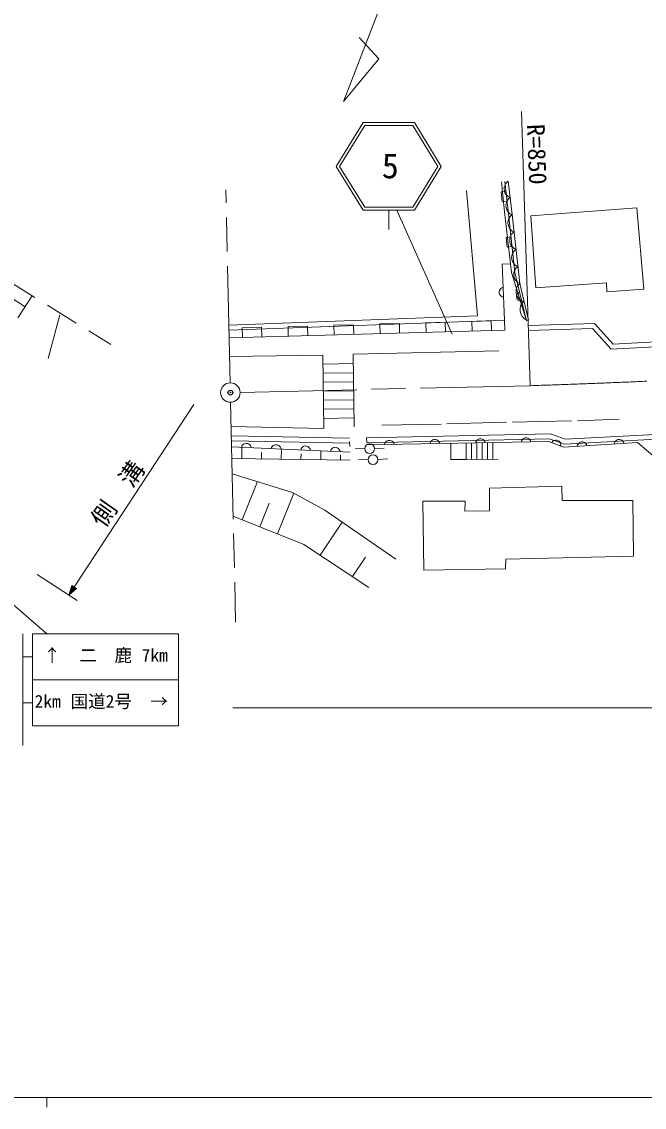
# Model space of a CAD drawing. Units: millimetres, scale not verified. Extents: x 40000 to 680000, y 20000 to 380000.
# Drawn here: x 265424 to 329386, y 204000 to 315576 of the extents above; entities that cross this region are included whole.
import ezdxf
from ezdxf.enums import TextEntityAlignment as Align

# ---------------------------------------------------------------- set-up
doc = ezdxf.new("R2010")
doc.units = ezdxf.units.MM
doc.header["$LTSCALE"] = 1000
doc.header["$PDMODE"] = 32
doc.header["$PDSIZE"] = 500
doc.linetypes.add('CHAIN', pattern=[18.5, 12, -1.5, 3.5, -1.5])
for name, color, linetype, lineweight in [('M-BGD', 7, 'Continuous', 13), ('M-BMK', 2, 'CHAIN', 13), ('M-BMK-SRVR', 3, 'Continuous', 13), ('M-STR-HTXT', 7, 'Continuous', 13), ('M-STR-STRC', 7, 'Continuous', 13), ('M-TTL-BAND', 7, 'Continuous', 13)]:
    doc.layers.add(name, color=color, linetype=linetype, lineweight=lineweight)
doc.layers.add('M-OTRS', color=6, linetype='Continuous')
doc.styles.add('ＭＳ ゴシック', font='')
doc.styles.get('ＭＳ ゴシック').set_extended_font_data('MS Gothic')

msp = doc.modelspace()

# ---------------------------------------------------------------- linework, layer by layer
at = {"layer": 'M-BGD'}
for p, q in [((314716, 299127), (315020, 296047)), ((315054, 299151), (315405, 296126)), ((315250, 299068), (315161, 298954)), ((315406, 299190), (315250, 299068)), ((315406, 299190), (315828, 295764)), ((312246, 285331), (311107, 298215)), ((315172, 298135), (314675, 298078)), ((314675, 298078), (314790, 297084)), ((315000, 298592), (314991, 298385)), ((314991, 298385), (315016, 298183)), ((315077, 298807), (315000, 298592)), ((315016, 298183), (315075, 297984)), ((315075, 297984), (315201, 297794)), ((315161, 298954), (315077, 298807)), ((314790, 297084), (315287, 297142)), ((315184, 296869), (315175, 296651)), ((315265, 297097), (315184, 296869)), ((315201, 297794), (315319, 297672)), ((315354, 297253), (315265, 297097)), ((315319, 297672), (315433, 297583)), ((315448, 297373), (315354, 297253)), ((315433, 297583), (315614, 297503)), ((315614, 297503), (315448, 297373)), ((315020, 296047), (315746, 289795)), ((315175, 296651), (315201, 296436)), ((315201, 296436), (315263, 296226)), ((315263, 296226), (315397, 296025)), ((315397, 296025), (315521, 295895)), ((315405, 296126), (316098, 289812)), ((315521, 295895), (315642, 295801)), ((315642, 295801), (315834, 295716)), ((315828, 295764), (315660, 295637)), ((315828, 295764), (316584, 288663)), ((328632, 296455), (317717, 295614)), ((329334, 288081), (328632, 296455)), ((315388, 295138), (315375, 294919)), ((315375, 294919), (315398, 294704)), ((315472, 295364), (315388, 295138)), ((315398, 294704), (315456, 294493)), ((315564, 295519), (315472, 295364)), ((315660, 295637), (315564, 295519)), ((317717, 295614), (318231, 288228)), ((315697, 293466), (315200, 293411)), ((315456, 294493), (315586, 294290)), ((315663, 293574), (315578, 293348)), ((315586, 294290), (315709, 294158)), ((315755, 293729), (315663, 293574)), ((315709, 294158), (315828, 294062)), ((315851, 293848), (315755, 293729)), ((315828, 294062), (316018, 293974)), ((316018, 293974), (315851, 293848)), ((315200, 293411), (315309, 292417)), ((315309, 292417), (315806, 292472)), ((315578, 293348), (315565, 293129)), ((315565, 293129), (315588, 292915)), ((315588, 292915), (315647, 292704)), ((315647, 292704), (315777, 292500)), ((315777, 292500), (315900, 292368)), ((315900, 292368), (316019, 292272)), ((315769, 291558), (315756, 291339)), ((315756, 291339), (315779, 291125)), ((315853, 291784), (315769, 291558)), ((315946, 291939), (315853, 291784)), ((316042, 292058), (315946, 291939)), ((316019, 292272), (316209, 292184)), ((316209, 292184), (316042, 292058)), ((315641, 290702), (314787, 290646)), ((314787, 290646), (315010, 284906)), ((315779, 291125), (315838, 290914)), ((315838, 290914), (315968, 290710)), ((315968, 290710), (316090, 290579)), ((316151, 290163), (316064, 290017)), ((316090, 290579), (316209, 290483)), ((316241, 290275), (316151, 290163)), ((316209, 290483), (316400, 290394)), ((316400, 290394), (316241, 290275)), ((315746, 289795), (317272, 284845)), ((315984, 289803), (315972, 289596)), ((315972, 289596), (315993, 289394)), ((316064, 290017), (315984, 289803)), ((315993, 289394), (316049, 289194)), ((316049, 289194), (316172, 289002)), ((316098, 289812), (317272, 284845)), ((316172, 289002), (316288, 288878)), ((265768, 286272), (263296, 287877)), ((314511, 287961), (314476, 287840)), ((314567, 288063), (314511, 287961)), ((314663, 288167), (314567, 288063)), ((314761, 288231), (314663, 288167)), ((314879, 288275), (314761, 288231)), ((316265, 288197), (316207, 287949)), ((316207, 287949), (316222, 287718)), ((316341, 288371), (316265, 288197)), ((316288, 288878), (316400, 288787)), ((316426, 288508), (316341, 288371)), ((316400, 288787), (316580, 288704)), ((316584, 288663), (316426, 288508)), ((316584, 288663), (317474, 284906)), ((318231, 288228), (325490, 288725)), ((325490, 288725), (325556, 287827)), ((325556, 287827), (329334, 288081)), ((266497, 287389), (265039, 285154)), ((314476, 287840), (314482, 287680)), ((314482, 287680), (314527, 287562)), ((314527, 287562), (314590, 287465)), ((314590, 287465), (314694, 287369)), ((314694, 287369), (314797, 287313)), ((314797, 287313), (314918, 287278)), ((316222, 287718), (316275, 287496)), ((316269, 287435), (316258, 287309)), ((316258, 287309), (316295, 287154)), ((316305, 287547), (316269, 287435)), ((316275, 287496), (316364, 287283)), ((316295, 287154), (316361, 287046)), ((316379, 287667), (316305, 287547)), ((316361, 287046), (316443, 286963)), ((316364, 287283), (316528, 287087)), ((316463, 287748), (316379, 287667)), ((316443, 286963), (316563, 286888)), ((316570, 287815), (316463, 287748)), ((316528, 287087), (316673, 286966)), ((316563, 286888), (316674, 286853)), ((316673, 286966), (316811, 286881)), ((316674, 286853), (316800, 286842)), ((316811, 286881), (317022, 286814)), ((317022, 286814), (316855, 286651)), ((316686, 286323), (316624, 286062)), ((316624, 286062), (316641, 285819)), ((316641, 285819), (316696, 285586)), ((316766, 286507), (316686, 286323)), ((316855, 286651), (316766, 286507)), ((269333, 285438), (268127, 280976)), ((286703, 284373), (312246, 285331)), ((286714, 283873), (315010, 284906)), ((304221, 284563), (302222, 284507)), ((304249, 283564), (304221, 284563)), ((308940, 284696), (306941, 284640)), ((306941, 284640), (306969, 283640)), ((308968, 283697), (308940, 284696)), ((313659, 284829), (311660, 284773)), ((311660, 284773), (311688, 283773)), ((313687, 283829), (313659, 284829)), ((315010, 284906), (315047, 283868)), ((316696, 285586), (316790, 285361)), ((316790, 285361), (316962, 285156)), ((316962, 285156), (317116, 285028)), ((317116, 285028), (317260, 284938)), ((317260, 284938), (317483, 284868)), ((317490, 284345), (324270, 284548)), ((324270, 284548), (326198, 282438)), ((286733, 283071), (315047, 283867)), ((290064, 284165), (288065, 284109)), ((288065, 284109), (288093, 283109)), ((290092, 283166), (290064, 284165)), ((294783, 284298), (292784, 284242)), ((292784, 284242), (292812, 283242)), ((294811, 283298), (294783, 284298)), ((299502, 284431), (297503, 284374)), ((297503, 284374), (297531, 283375)), ((299530, 283431), (299502, 284431)), ((302222, 284507), (302250, 283508)), ((317505, 283846), (324055, 284042)), ((324055, 284042), (325988, 281927)), ((326198, 282438), (344653, 283427)), ((325988, 281927), (344684, 282929)), ((286777, 281154), (296348, 281315)), ((296348, 281315), (296455, 273761)), ((299568, 273921), (299488, 281396)), ((296361, 280386), (299498, 280430)), ((296374, 279456), (299508, 279500)), ((296387, 278526), (299518, 278570)), ((296401, 277596), (299528, 277641)), ((296414, 276667), (299538, 276711)), ((296427, 275737), (299548, 275781)), ((296440, 274807), (299558, 274851)), ((286942, 273984), (296455, 273761)), ((350956, 273770), (321193, 272158)), ((350908, 274268), (321267, 272662)), ((286963, 273003), (299106, 272768)), ((286975, 272504), (299128, 272270)), ((299114, 272416), (299135, 271917)), ((319577, 272423), (300843, 272079)), ((319745, 273207), (300860, 272806)), ((300860, 272806), (300871, 272307)), ((319663, 272706), (300871, 272307)), ((302781, 272335), (302722, 272234)), ((302879, 272436), (302781, 272335)), ((302978, 272498), (302879, 272436)), ((303097, 272540), (302978, 272498)), ((303257, 272543), (303097, 272540)), ((303378, 272505), (303257, 272543)), ((303479, 272447), (303378, 272505)), ((303581, 272349), (303479, 272447)), ((303642, 272250), (303581, 272349)), ((303685, 272131), (303642, 272250)), ((307406, 272320), (307368, 272199)), ((307464, 272421), (307406, 272320)), ((307562, 272522), (307464, 272421)), ((307661, 272584), (307562, 272522)), ((307781, 272626), (307661, 272584)), ((307941, 272629), (307781, 272626)), ((308061, 272591), (307941, 272629)), ((308162, 272533), (308061, 272591)), ((308264, 272435), (308162, 272533)), ((308326, 272337), (308264, 272435)), ((308368, 272217), (308326, 272337)), ((311097, 270590), (311097, 272268)), ((311647, 270592), (311641, 272278)), ((312090, 272406), (312052, 272285)), ((312148, 272507), (312090, 272406)), ((312246, 272608), (312148, 272507)), ((312191, 270594), (312186, 272288)), ((312345, 272670), (312246, 272608)), ((312464, 272712), (312345, 272670)), ((312624, 272715), (312464, 272712)), ((312745, 272677), (312624, 272715)), ((312736, 270595), (312730, 272298)), ((312846, 272619), (312745, 272677)), ((312948, 272521), (312846, 272619)), ((313010, 272423), (312948, 272521)), ((313052, 272303), (313010, 272423)), ((313280, 270597), (313274, 272308)), ((313824, 270599), (313818, 272318)), ((316773, 272492), (316736, 272371)), ((316832, 272593), (316773, 272492)), ((316930, 272694), (316832, 272593)), ((317029, 272756), (316930, 272694)), ((317148, 272798), (317029, 272756)), ((317308, 272801), (317148, 272798)), ((317429, 272763), (317308, 272801)), ((317530, 272705), (317429, 272763)), ((317632, 272607), (317530, 272705)), ((317693, 272509), (317632, 272607)), ((317736, 272389), (317693, 272509)), ((321100, 271850), (319577, 272423)), ((321193, 272158), (319663, 272706)), ((321267, 272662), (319745, 273207)), ((319950, 272411), (319871, 272313)), ((320042, 272483), (319950, 272411)), ((320171, 272541), (320042, 272483)), ((320286, 272562), (320171, 272541)), ((320412, 272557), (320286, 272562)), ((320562, 272501), (320412, 272557)), ((320660, 272421), (320562, 272501)), ((320732, 272330), (320660, 272421)), ((320791, 272201), (320732, 272330)), ((328682, 272337), (321100, 271850)), ((322675, 272271), (322582, 272165)), ((322771, 272338), (322675, 272271)), ((322888, 272385), (322771, 272338)), ((323048, 272395), (322888, 272385)), ((323171, 272363), (323048, 272395)), ((323274, 272310), (323171, 272363)), ((323380, 272217), (323274, 272310)), ((326320, 272305), (326288, 272183)), ((326373, 272409), (326320, 272305)), ((326467, 272515), (326373, 272409)), ((326563, 272581), (326467, 272515)), ((326680, 272629), (326563, 272581)), ((326840, 272639), (326680, 272629)), ((326962, 272607), (326840, 272639)), ((327066, 272554), (326962, 272607)), ((327172, 272460), (327066, 272554)), ((327238, 272365), (327172, 272460)), ((327286, 272248), (327238, 272365)), ((330956, 270397), (328682, 272337)), ((286989, 271872), (299153, 271348)), ((286989, 271872), (299153, 271348)), ((288055, 271947), (288010, 271828)), ((288031, 270655), (288045, 271827)), ((288120, 272044), (288055, 271947)), ((288224, 272140), (288120, 272044)), ((288326, 272195), (288224, 272140)), ((288448, 272230), (288326, 272195)), ((288608, 272223), (288448, 272230)), ((288726, 272178), (288608, 272223)), ((288823, 272114), (288726, 272178)), ((288919, 272010), (288823, 272114)), ((288974, 271907), (288919, 272010)), ((289009, 271785), (288974, 271907)), ((290059, 270631), (290067, 271296)), ((291096, 271816), (291051, 271697)), ((291161, 271913), (291096, 271816)), ((291265, 272009), (291161, 271913)), ((291367, 272064), (291265, 272009)), ((291489, 272099), (291367, 272064)), ((291649, 272092), (291489, 272099)), ((291767, 272047), (291649, 272092)), ((291864, 271983), (291767, 272047)), ((291960, 271879), (291864, 271983)), ((292015, 271776), (291960, 271879)), ((292050, 271654), (292015, 271776)), ((292087, 270607), (292099, 271652)), ((294137, 271685), (294092, 271566)), ((294115, 270583), (294122, 271172)), ((294202, 271782), (294137, 271685)), ((294306, 271878), (294202, 271782)), ((294408, 271933), (294306, 271878)), ((294530, 271968), (294408, 271933)), ((294690, 271961), (294530, 271968)), ((294808, 271916), (294690, 271961)), ((294905, 271852), (294808, 271916)), ((295001, 271748), (294905, 271852)), ((295057, 271645), (295001, 271748)), ((295091, 271523), (295057, 271645)), ((296143, 270559), (296154, 271478)), ((297178, 271554), (297133, 271435)), ((297243, 271651), (297178, 271554)), ((297347, 271747), (297243, 271651)), ((297449, 271802), (297347, 271747)), ((297571, 271837), (297449, 271802)), ((297731, 271830), (297571, 271837)), ((297849, 271785), (297731, 271830)), ((297946, 271721), (297849, 271785)), ((298042, 271617), (297946, 271721)), ((298098, 271514), (298042, 271617)), ((298132, 271392), (298098, 271514)), ((300669, 271716), (299670, 271741)), ((301669, 271722), (302668, 271760)), ((302722, 272234), (302685, 272113)), ((309506, 270590), (309517, 272239)), ((320811, 272087), (320791, 272201)), ((320806, 271960), (320811, 272087)), ((322528, 272062), (322496, 271940)), ((322582, 272165), (322528, 272062)), ((323447, 272121), (323380, 272217)), ((323494, 272004), (323447, 272121)), ((299185, 270523), (287017, 270667)), ((298171, 270535), (298177, 271048)), ((301024, 270582), (300025, 270620)), ((302023, 270587), (303022, 270633)), ((311097, 270590), (309506, 270590)), ((314368, 270601), (311097, 270590)), ((287053, 269108), (293251, 267205)), ((288062, 264393), (289639, 268314)), ((320922, 267827), (313478, 267633)), ((320961, 266349), (320922, 267827)), ((291695, 262932), (293384, 267131)), ((293251, 267205), (296563, 265376)), ((313478, 267633), (313478, 265298)), ((289879, 263662), (290862, 266107)), ((306618, 266310), (306735, 259190)), ((310983, 266310), (306618, 266310)), ((310944, 265260), (310983, 266310)), ((328210, 266349), (320961, 266349)), ((328288, 260630), (328210, 266349)), ((294420, 261836), (287154, 264758)), ((296563, 265376), (303852, 260319)), ((313478, 265298), (310944, 265260)), ((296086, 260737), (298341, 264143)), ((301084, 257440), (294420, 261836)), ((299418, 258539), (300740, 260535)), ((315114, 259346), (315153, 260319)), ((315153, 260319), (328288, 260630)), ((306735, 259190), (315114, 259346))]:
    msp.add_line(p, q, dxfattribs=at)
for centre in [(301169, 271703), (301524, 270563)]:
    msp.add_circle(centre, 500, dxfattribs=at)
at = {"layer": 'M-BMK'}
for p, q in [((286839, 278455), (286381, 298306)), ((256578, 293543), (274574, 282407)), ((287862, 277480), (317667, 278168)), ((286885, 276459), (287405, 253868))]:
    msp.add_line(p, q, dxfattribs=at)
msp.add_ellipse((291044, 1126374), major_axis=(850148, 0), ratio=0.998205, start_param=4.7437102, end_param=4.8130005, dxfattribs=at)
at = {"layer": 'M-BMK-SRVR'}
for p, q in [((310338, 338175), (298500, 307389)), ((302111, 311750), (300090, 313964)), ((298500, 307389), (302111, 311750))]:
    msp.add_line(p, q, dxfattribs=at)
for major_axis in [(1000, 0), (40, 0)]:
    msp.add_ellipse((286863, 277457), major_axis=major_axis, ratio=0.998205, dxfattribs=at)
at = {"layer": 'M-OTRS'}
msp.add_point((286863, 277457), dxfattribs=at)
at = {"layer": 'M-STR-HTXT'}
for p, q in [((317667, 278168), (316761, 306336)), ((270275, 256625), (283098, 276243)), ((266994, 258761), (271112, 256080)), ((270275, 256625), (270587, 257614)), ((271056, 257308), (270275, 256625)), ((270428, 256859), (270632, 257536)), ((270967, 257318), (270428, 256859)), ((270515, 256993), (270677, 257459)), ((270878, 257329), (270515, 256993)), ((270587, 257614), (271056, 257308)), ((270632, 257536), (270967, 257318)), ((270646, 257193), (270722, 257382)), ((270789, 257339), (270646, 257193)), ((270677, 257459), (270878, 257329)), ((270722, 257382), (270789, 257339)), ((287104, 245045), (385962, 245045))]:
    msp.add_line(p, q, dxfattribs=at)
at = {"layer": 'M-STR-STRC'}
for p, q in [((300494, 305202), (297730, 300709)), ((300662, 304902), (298082, 300709)), ((300494, 305202), (305767, 305202)), ((300662, 304902), (305600, 304902)), ((308180, 300709), (305600, 304902)), ((308532, 300709), (305767, 305202)), ((297730, 300709), (300494, 296216)), ((298082, 300709), (300662, 296516)), ((302978, 300785), (303131, 300709)), ((305600, 296516), (308180, 300709)), ((305767, 296216), (308532, 300709)), ((300494, 296216), (305767, 296216)), ((300662, 296516), (305600, 296516)), ((303131, 296216), (303131, 294219)), ((303978, 296216), (309632, 283464)), ((299488, 281396), (314436, 281744)), ((321921, 274565), (315798, 274423)), ((326807, 274712), (322514, 274562)), ((308531, 274228), (302419, 274101)), ((315247, 274409), (309116, 274250)), ((247229, 270555), (268016, 252675)), ((265547, 252675), (265547, 241198)), ((266547, 252675), (281547, 252675)), ((266547, 252675), (266547, 243194)), ((281547, 252675), (281547, 243194)), ((265547, 250304), (266547, 250304)), ((281547, 247934), (266547, 247934)), ((265547, 245564), (266547, 245564)), ((281547, 243194), (266547, 243194))]:
    msp.add_line(p, q, dxfattribs=at)
at = {"layer": 'M-TTL-BAND'}
for p, q in [((40000, 205000), (579000, 205000)), ((268000, 205000), (268000, 204000))]:
    msp.add_line(p, q, dxfattribs=at)

# ---------------------------------------------------------------- texts
at = {"layer": 'M-STR-HTXT', "style": 'ＭＳ ゴシック'}
for s, rotation, p in [('R=850', 272.304, (316769, 305004)), ('側\u3000溝', 55.046, (274334, 263151))]:
    msp.add_text(s, height=1833, rotation=rotation, dxfattribs=at).set_placement(p, align=Align.BOTTOM_LEFT)
at = {"layer": 'M-STR-STRC', "style": 'ＭＳ ゴシック'}
for s, height, p in [('5', 2566, (302424, 298707)), ('↑', 1320, (267647, 249406)), ('二\u3000鹿', 1320, (271347, 249406)), ('7km', 1320, (277747, 249406)), ('2km', 1320, (266747, 244666)), ('国道2号 ', 1320, (270447, 244666)), ('→', 1320, (278647, 244666))]:
    msp.add_text(s, height=height, dxfattribs=at).set_placement(p, align=Align.BOTTOM_LEFT)

doc.saveas('drawing.dxf')
